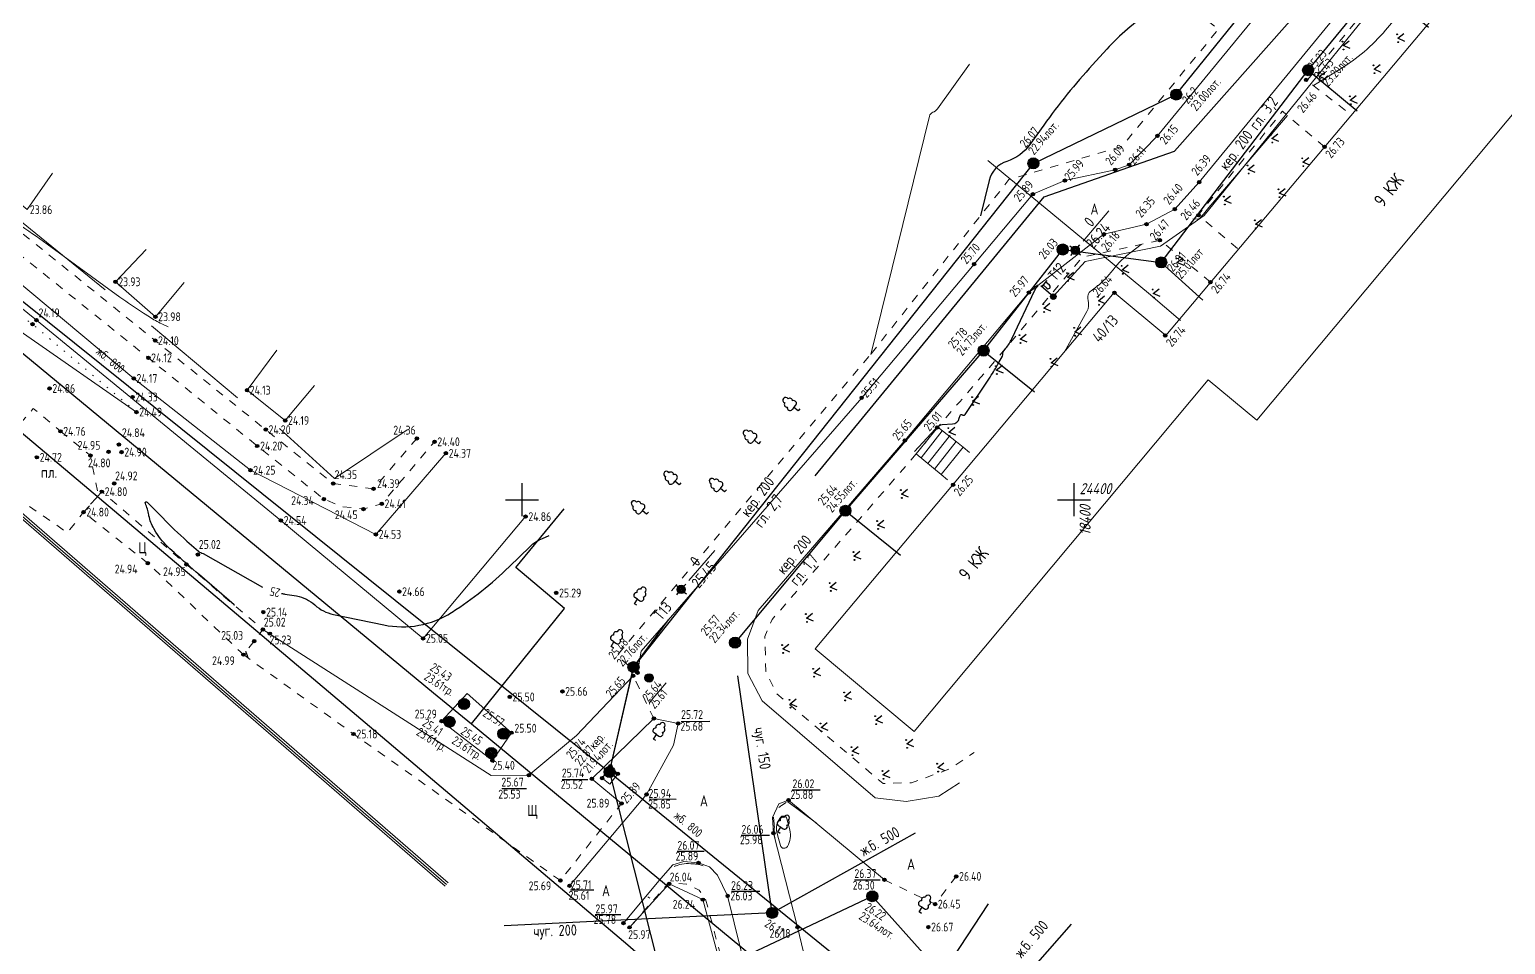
# Model space of a CAD drawing. Header units: metres. Extents: x -2 to 4153, y 0 to 2058.
# Drawn here: x 2897.4 to 3031.1, y 1366 to 1448.8 of the extents above; entities that cross this region are included whole.
import ezdxf
from ezdxf.enums import TextEntityAlignment as Align

# ---------------------------------------------------------------- set-up
doc = ezdxf.new("R2010")
doc.units = ezdxf.units.M
doc.linetypes.add('g5_01_5x1_5', pattern=[1.5, 0.75, -0.75])
doc.linetypes.add('g5_366', pattern=[0.85, 0.1, -0.75])
for name, color, linetype, transparency in [('01_Геодезические пункты', 7, 'Continuous', 0.65), ('02_Сетка', 7, 'Continuous', 0.65), ('03_Здания и строения', 7, 'Continuous', 0.65), ('05_Элементы зданий', 7, 'Continuous', 0.65), ('06_Инженерно-технические сооружения', 7, 'Continuous', 0.65), ('07_Объекты электропередачи', 7, 'Continuous', 0.65), ('10_Границы покрытий и угодий', 7, 'Continuous', 0.65), ('12_Рельеф', 7, 'Continuous', 0.65), ('13_Растительность', 7, 'Continuous', 0.65), ('14_Ограждения', 7, 'Continuous', 0.65), ('19_Горизонтали', 7, 'Continuous', 0.65), ('30_Канализация', 7, 'Continuous', 0.65), ('32_Теплосеть', 7, 'Continuous', 0.65), ('33_Газопровод', 7, 'Continuous', 0.65), ('35_Телефон', 7, 'Continuous', 0.65), ('37_Кабель низкого напряжения', 7, 'Continuous', 0.65), ('44_Крышки колодцев', 7, 'Continuous', 0.65), ('45_Номера колодцев', 7, 'Continuous', 0.65), ('61_Отметки высоты поверхности', 7, 'Continuous', 0.65)]:
    doc.layers.add(name, color=color, linetype=linetype, transparency=transparency)
doc.layers.add('Сетка', color=7, linetype='Continuous')
doc.styles.add('LIKE11', font='GOST_0.TTF')
doc.styles.add('LIKE14', font='GOST_0.TTF')
doc.styles.add('LIKE17', font='GOST_0.TTF')
doc.styles.add('LIKE32', font='GOST_0.TTF')
doc.styles.add('LIKE36', font='GOST_0.TTF')
doc.styles.add('Line_GUGK', font='GOST_0.TTF')
doc.styles.get("Standard").update_dxf_attribs({"font": '', "oblique": 15})
doc.styles.get('Standard').set_extended_font_data('GOST_type_A')
doc.linetypes.add('g5_084a', pattern='A,0.001,[18,GUGK_2005.shx,S=2.5,R=180,X=0,Y=0],0.5,[18,GUGK_2005.shx,S=6,R=180,X=0,Y=0],0.5', length=1.001)
doc.linetypes.add('g5_119_3', pattern='A,4,-1,[31,GUGK_2005.shx,S=0.1,R=0,X=0,Y=0],4,[31,GUGK_2005.shx,S=0.1,R=180,X=0,Y=0],-1', length=10)
doc.linetypes.add('g5_121_t', pattern='A,4,-0.4,["Т",Line_GUGK,S=1,R=0,X=0,Y=-0.5],-1.2,12', length=17.6)
doc.linetypes.add('g5_122_g', pattern='A,1,-1,1.5,-0.4,["Г",Line_GUGK,S=1,R=0,X=0,Y=-0.5],-1.5,1.5,-1,4,-1,4,-1,3', length=20.9)
doc.linetypes.add('g5_122_k', pattern='A,1,-1,1.5,-0.4,["К",Line_GUGK,S=1,R=0,X=0,Y=-0.5],-1.5,1.5,-1,4,-1,4,-1,3', length=20.9)
doc.linetypes.add('g5_122_kl', pattern='A,1,-1,1.5,-0.4,["Кл",Line_GUGK,S=1,R=0,X=0,Y=-0.5],-2.4,1.5,-1,4,-1,4,-1,3', length=21.8)
doc.linetypes.add('g5_122_t', pattern='A,1,-1,1.5,-0.4,["Т",Line_GUGK,S=1,R=0,X=0,Y=-0.5],-1.5,1.5,-1,4,-1,4,-1,3', length=20.9)
doc.linetypes.add('g5_133_t', pattern='A,2,[27,GUGK_2005.shx,S=0.4,R=0,X=0,Y=0],2,-1,2,[27,GUGK_2005.shx,S=0.4,R=0,X=0,Y=0],2,-1,2,[27,GUGK_2005.shx,S=0.4,R=0,X=0,Y=0],2,-0.1,["V",Line_GUGK,S=1,R=0,X=0,Y=-0.5],-1', length=15.1)
doc.linetypes.add('g5_386_4', pattern='A,0,-3.5,[23,GUGK_2005.shx,S=1,R=0,X=3,Y=0],-3.5', length=7)
doc.linetypes.add('g5_397_1', pattern='A,0,-0.625,[39,GUGK_2005.shx,S=0.5,R=0,X=0.5,Y=0],-1.25,[24,GUGK_2005.shx,S=0.5,R=0,X=0.5,Y=0],-0.625', length=2.5)
doc.linetypes.add('g5_472', pattern='A,0,-4,[25,GUGK_2005.shx,S=0.4,R=0,X=0,Y=-0.2],0', length=4)
doc.linetypes.add('g5_474_1a', pattern='A,1,-0.25,[28,GUGK_2005.shx,S=1,R=0,X=0,Y=0],-0.25,1', length=2.5)
doc.linetypes.add('g5_476_2c', pattern='A,2.75,-0.25,[32,GUGK_2005.shx,S=1,R=0,X=0,Y=0],-0.25,2.75', length=6)

# ---------------------------------------------------------------- blocks, each defined once
blk = doc.blocks.new('g5_117t')
h = blk.add_hatch(color=255)
h.paths.add_polyline_path([(-0.04, -0.04), (-0.46, -0.04, 0.367426), (-0.04, -0.46)])
h.paths.add_polyline_path([(0.04, -0.46, 0.367426), (0.46, -0.04), (0.04, -0.04)])
h.paths.add_polyline_path([(0.46, 0.04, 0.921954), (-0.46, 0.04)])
at = {"color": 0}
for points in [[(-0.5, 0), (0.5, 0)], [(0, -0.5), (0, 0)]]:
    blk.add_lwpolyline(points, dxfattribs=at)
blk.add_circle((0, 0), 0.5, dxfattribs=at)
blk = doc.blocks.new('g5_388_1')
at = {"color": 0}
blk.add_lwpolyline([(0, 0.5), (0.26, 0.5, 0.798042), (0.36, 0.97, 0.636328), (0.23, 1.41, 0.533064), (0, 1.75, 0.533064), (-0.23, 1.41, 0.636328), (-0.36, 0.97, 0.798042), (-0.26, 0.5)], format="xyb", dxfattribs=at)
for points in [[(0, 0.5), (-0.26, 0.5)], [(0.25, 0), (0, 0), (0, 0.5)]]:
    blk.add_lwpolyline(points, dxfattribs=at)
blk = doc.blocks.new('g5_117kb')
h = blk.add_hatch(color=255)
h.paths.add_polyline_path([(0.04, 0.04), (0.46, 0.04, 0.367426), (0.04, 0.46)])
h.paths.add_polyline_path([(-0.04, 0.46, 0.367426), (-0.46, 0.04), (-0.04, 0.04)])
h.paths.add_polyline_path([(-0.04, -0.04), (-0.46, -0.04, 0.367426), (-0.04, -0.46)])
h.paths.add_polyline_path([(0.04, -0.46, 0.367426), (0.46, -0.04), (0.04, -0.04)])
at = {"color": 0}
for points in [[(-0.5, 0), (0.5, 0)], [(0, 0.5), (0, -0.5)]]:
    blk.add_lwpolyline(points, dxfattribs=at)
blk.add_circle((0, 0), 0.5, dxfattribs=at)
blk = doc.blocks.new('g5_012')
at = {"color": 92}
for points in [[(0, -1.5), (0, 1.5)], [(-1.5, 0), (1.5, 0)]]:
    blk.add_lwpolyline(points, dxfattribs=at)
blk = doc.blocks.new('g5_330')
blk.add_hatch(color=0).paths.add_polyline_path([(0.15, 0, 1), (-0.15, 0, 1)])
at = {"color": 0}
blk.add_circle((0, 0), 0.15, dxfattribs=at)
blk = doc.blocks.new('g5_117kl')
h = blk.add_hatch(color=255)
h.paths.add_polyline_path([(0.42, 0.2, 0.633652), (-0.42, 0.2)])
h.paths.add_polyline_path([(-0.45, 0.12, 0.067116), (-0.46, 0, 0.067116), (-0.45, -0.12), (0.45, -0.12, 0.067116), (0.46, 0, 0.067116), (0.45, 0.12)])
h.paths.add_polyline_path([(-0.42, -0.2, 0.633652), (0.42, -0.2)])
at = {"color": 0}
for p, q in [((-0.47, 0.16), (0.47, 0.16)), ((-0.47, -0.16), (0.47, -0.16))]:
    blk.add_line(p, q, dxfattribs=at)
blk.add_circle((0, 0), 0.5, dxfattribs=at)
blk = doc.blocks.new('g5_416')
at = {"color": 0}
blk.add_lwpolyline([(0.36, 0.6), (0, 0), (-0.36, 0.6)], dxfattribs=at)
for centre in [(-0.36, 0), (0.36, 0)]:
    blk.add_circle(centre, 0.0375, dxfattribs=at)
blk = doc.blocks.new('g5_110_1c')
h = blk.add_hatch(color=255)
edge = h.paths.add_edge_path()
edge.add_arc((0, 0), 0.212, 0, 360)
edge = h.paths.add_edge_path(flags=16)
edge.add_arc((0, 0), 0.0975, 0, 360)
h = blk.add_hatch(color=0)
edge = h.paths.add_edge_path()
edge.add_arc((0, 0), 0.06, 0, 360)
at = {"color": 0}
for p, q in [((0, 0.25), (0, 1.5)), ((0, 1.38), (0.75, 1.38))]:
    blk.add_line(p, q, dxfattribs=at)
blk.add_lwpolyline([(0.2, 1.38), (0.2, 0.93, 1.040016), (0.55, 0.93), (0.55, 1.38)], format="xyb", dxfattribs=at)
for radius in [0.25, 0.06]:
    blk.add_circle((0, 0), radius, dxfattribs=at)
blk = doc.blocks.new('g5_005_1')
h = blk.add_hatch(color=255)
edge = h.paths.add_edge_path()
edge.add_arc((0, 0), 0.338, 0, 360)
edge = h.paths.add_edge_path(flags=16)
edge.add_arc((0, 0), 0.1, 0, 360)
at = {"color": 0}
for p, q in [((-0.625, 0), (-0.375, 0)), ((0, 0.625), (0, 0.375)), ((0.375, 0), (0.625, 0)), ((0, -0.375), (0, -0.625))]:
    blk.add_line(p, q, dxfattribs=at)
for radius in [0.375, 0.0625]:
    blk.add_circle((0, 0), radius, dxfattribs=at)
blk = doc.blocks.new('g5_128b')
h = blk.add_hatch(color=255)
h.paths.add_polyline_path([(-0.16, 0.3, 0.273653), (-0.34, 0, 0.273653), (-0.16, -0.3)])
h.paths.add_polyline_path([(0.09, 0.33, 0.131884), (-0.09, 0.33), (-0.09, -0.33, 0.131884), (0.09, -0.33)])
h.paths.add_polyline_path([(0.16, -0.3, 0.273653), (0.34, 0, 0.273653), (0.16, 0.3)])
at = {"color": 0}
for points in [[(-0.12, -0.35), (-0.12, 0.35)], [(0.12, -0.35), (0.12, 0.35)]]:
    blk.add_lwpolyline(points, dxfattribs=at)
blk.add_circle((0, 0), 0.375, dxfattribs=at)
blk = doc.blocks.new('g5_367_1')
at = {"color": 0}
for points in [[(0, 0.5), (-0.26, 0.5)], [(0, 0.5), (0.26, 0.5)], [(0, 0), (0, 0.5)], [(0.25, 0), (0, 0)]]:
    blk.add_lwpolyline(points, dxfattribs=at)
for centre, start, end in [((-0.2, 1.16), 97.9406, 227.8197), ((0, 1.5), 90, 202.242), ((0, 1.5), 337.758, 90), ((0.2, 1.16), 312.1803, 82.0594), ((-0.26, 0.75), 115.6346, 270), ((0.26, 0.75), 270, 64.3654)]:
    blk.add_arc(centre, 0.25, start, end, dxfattribs=at)

msp = doc.modelspace()

# ---------------------------------------------------------------- linework, layer by layer
at = {"layer": '01_Геодезические пункты', "color": 7, "lineweight": 20, "flags": 128}
for points in [[(2995.182, 1432.424), (2992.837, 1429.685)], [(2959.476, 1401.678), (2957.149, 1398.961)]]:
    msp.add_lwpolyline(points, dxfattribs=at)
at = {"layer": '03_Здания и строения', "color": 7, "linetype": 'Continuous', "lineweight": 20, "flags": 128}
for points in [[(3069.687, 1495.024), (3036.338, 1454.935), (3031.907, 1458.675), (3000.328, 1421.124), (2995.659, 1425.029), (2968.563, 1392.768), (2977.551, 1385.267), (3004.184, 1417.107), (3008.578, 1413.476), (3041.129, 1452.411), (3045.681, 1448.698), (3078.003, 1488), (3069.687, 1495.024)], [(2896.082, 1438.559), (2893.686, 1435.423), (2897.192, 1432.536), (2899.502, 1435.835)], [(2907.974, 1428.932), (2905.203, 1426), (2908.82, 1422.833), (2911.415, 1425.926)], [(2919.818, 1419.819), (2917.114, 1416.182), (2920.582, 1413.433), (2923.235, 1416.595)]]:
    msp.add_lwpolyline(points, dxfattribs=at)
at = {"layer": '05_Элементы зданий', "color": 7, "linetype": 'Continuous', "lineweight": 20, "flags": 128}
for points in [[(2977.74, 1410.412), (2979.986, 1408.536), (2981.259, 1410.115), (2981.987, 1411.018), (2981.373, 1411.496), (2979.673, 1412.823), (2977.74, 1410.412)], [(2978.169, 1410.054), (2980.083, 1412.502)], [(2978.797, 1409.529), (2980.728, 1411.999)], [(2979.394, 1409.03), (2981.341, 1411.521)]]:
    msp.add_lwpolyline(points, dxfattribs=at)
at = {"layer": '06_Инженерно-технические сооружения', "color": 7, "linetype": 'Continuous', "lineweight": 20, "flags": 128}
for points in [[(2939.349, 1382.643), (2934.742, 1386.21), (2937.048, 1388.723), (2941.059, 1385.164), (2939.349, 1382.643)], [(2949.274, 1381.054), (2950.035, 1382.137), (2950.702, 1381.445), (2949.984, 1380.512), (2949.274, 1381.054)], [(2949.274, 1381.054), (2950.035, 1382.137), (2950.702, 1381.445), (2949.984, 1380.512), (2949.274, 1381.054)]]:
    msp.add_lwpolyline(points, dxfattribs=at)
at = {"layer": '10_Границы покрытий и угодий', "color": 7, "linetype": 'Continuous', "lineweight": 20, "flags": 128}
for points in [[(2952.488, 1390.592), (2952.818, 1392.544), (2972.789, 1415.496), (2982.971, 1427.608), (2988.297, 1433.934), (2991.204, 1435.16), (2995.75, 1436.145), (2997.017, 1436.607), (2999.582, 1439.213), (3017.866, 1461.459), (3024.623, 1469.68), (3025.257, 1473.315), (3024.495, 1475.546), (3022.935, 1477.264), (3015.017, 1484.075), (3012.747, 1486.028), (3011.185, 1487.372), (2989.261, 1506.284), (2972.006, 1521.235)], [(3023.403, 1459.444), (3003.365, 1435.026), (3001.146, 1432.589), (2998.602, 1431.213), (2994.726, 1430.31), (2987.932, 1425.024), (2976.71, 1411.631), (2963.429, 1396.22), (2962.443, 1393.646), (2962.49, 1390.528), (2963.783, 1388.06), (2974.01, 1379.248), (2976.833, 1378.94), (2979.792, 1379.419), (2981.642, 1380.624)], [(2918.553, 1394.511), (2939.218, 1381.288), (2942.643, 1381.308), (2946.97, 1384.896), (2952.091, 1390.318)], [(2953.97, 1386.449), (2956.178, 1386), (2955.76, 1384.041), (2953.306, 1379.565), (2946.339, 1371.305)], [(2953.97, 1386.449), (2948.355, 1380.988), (2951.035, 1378.753)], [(2953.97, 1386.449), (2948.355, 1380.988), (2951.035, 1378.753)], [(2970.719, 1351.94), (2966.984, 1367.554), (2964.79, 1376.07), (2964.721, 1377.478), (2965.285, 1378.713), (2966.168, 1379.062), (2974.85, 1371.841)], [(2951.216, 1367.917), (2954.613, 1371.971), (2955.672, 1373.185), (2956.676, 1373.504), (2957.997, 1373.368), (2958.999, 1373.007), (2959.732, 1372.261), (2960.651, 1370.376), (2964.258, 1355.722)]]:
    msp.add_lwpolyline(points, dxfattribs=at)
at = {"layer": '10_Границы покрытий и угодий', "color": 7, "linetype": 'g5_01_5x1_5', "lineweight": 20, "flags": 128}
for points in [[(2861.279, 1470.334), (2858.967, 1466.768), (2858.302, 1464.167), (2858.54, 1461.593), (2859.795, 1458.656), (2861.981, 1456.376), (2872.08, 1448.123), (2883.343, 1439.061), (2893.862, 1430.618), (2908.18, 1419.111), (2918.049, 1411.127), (2924.079, 1406.326), (2925.648, 1405.651), (2927.665, 1405.411), (2929.32, 1405.902), (2934.098, 1411.51)], [(2932.503, 1411.82), (2928.577, 1407.258), (2924.93, 1407.722), (2918.811, 1412.608), (2908.804, 1420.67), (2894.52, 1432.199), (2884.456, 1440.309), (2873.037, 1449.49), (2863.083, 1457.475), (2861.02, 1459.645), (2860.019, 1462.036), (2859.886, 1464.361), (2860.611, 1466.727), (2862.478, 1469.322)], [(2996.998, 1455.068), (3005.121, 1448.886), (2996.355, 1438.255), (2986.133, 1435.253), (2973.45, 1419.229)], [(3024.862, 1450.298), (3020.939, 1453.604), (3013.116, 1444.227), (3017.135, 1441.11)], [(3014.711, 1438.228), (3010.903, 1441.439), (3003.268, 1432.033), (3006.906, 1428.945)], [(3004.398, 1425.963), (2999.823, 1429.757), (2992.778, 1428.235), (2985.076, 1419.078), (2981.676, 1415.142), (2979.673, 1412.823), (2977.74, 1410.412)], [(2973.45, 1419.229), (2950.62, 1392.124), (2952.488, 1390.592)], [(2900.218, 1412.456), (2902.933, 1410.259), (2903.654, 1406.636), (2902.314, 1405.142), (2900.847, 1403.274), (2892.866, 1408.799), (2896.641, 1413.226), (2897.755, 1414.527), (2900.218, 1412.456)], [(2981.987, 1411.018), (2983.103, 1410.08)], [(2977.74, 1410.412), (2964.681, 1395.42), (2964.023, 1393.875), (2964.109, 1390.722), (2965.115, 1388.677), (2974.73, 1380.568), (2977.312, 1380.627), (2980.751, 1381.881), (2982.968, 1383.374)], [(2979.986, 1408.536), (2981.053, 1407.639)], [(2903.654, 1406.636), (2903.973, 1406.992), (2911.631, 1400.401), (2918.553, 1394.511), (2917.766, 1393.458), (2916.793, 1392.229), (2908.124, 1400.515), (2902.314, 1405.142), (2903.654, 1406.636)], [(2916.793, 1392.229), (2926.774, 1385.043), (2945.496, 1371.775), (2951.035, 1378.753)], [(2953.97, 1386.449), (2952.091, 1390.318)], [(2953.97, 1386.449), (2952.091, 1390.318)], [(2974.85, 1371.841), (2979.441, 1369.638), (2981.357, 1372.15)], [(2962.729, 1354.858), (2958.641, 1370.113), (2958.085, 1370.908), (2956.913, 1371.454), (2955.342, 1371.592), (2951.765, 1367.533)]]:
    msp.add_lwpolyline(points, dxfattribs=at)
at = {"layer": '10_Границы покрытий и угодий', "color": 7, "linetype": 'g5_366', "lineweight": 20, "flags": 128}
msp.add_lwpolyline([(2907.099, 1414.2), (2897.687, 1422.157), (2887.255, 1429.93), (2873.627, 1439.574), (2868.477, 1443.963)], dxfattribs=at)
at = {"layer": '12_Рельеф', "color": 7, "linetype": 'g5_084a', "lineweight": 20, "flags": 128}
msp.add_lwpolyline([(2907.099, 1414.2), (2896.859, 1421.311), (2886.135, 1429.64), (2872.8, 1438.086), (2867.077, 1442.428)], dxfattribs=at)
at = {"layer": '13_Растительность', "color": 92, "linetype": 'g5_397_1', "lineweight": 20, "flags": 128}
for points in [[(2904.269, 1425.286), (2862.171, 1459.476), (2860.845, 1465.459), (2863.234, 1468.87)], [(2916.258, 1415.483), (2908.477, 1422.012)], [(2931.609, 1412.578), (2925.048, 1408.181), (2920.054, 1412.72)]]:
    msp.add_lwpolyline(points, dxfattribs=at)
at = {"layer": '13_Растительность', "color": 92, "linetype": 'g5_386_4', "lineweight": 20, "flags": 128}
msp.add_lwpolyline([(2935.134, 1410.465), (2928.794, 1403.126), (2917.424, 1408.934), (2906.856, 1417.247), (2892.793, 1428.988), (2882.041, 1437.709), (2871.423, 1446.542), (2852.892, 1459.915)], dxfattribs=at)
at = {"layer": '14_Ограждения', "color": 7, "linetype": 'g5_474_1a', "lineweight": 20, "flags": 128}
msp.add_lwpolyline([(2856.498, 1469.852), (2849.887, 1462.233), (2857.687, 1455.656), (2868.671, 1446.707), (2887.938, 1430.69), (2898.045, 1422.53), (2920.188, 1404.382), (2933.069, 1393.707), (2942.35, 1404.731)], dxfattribs=at)
at = {"layer": '14_Ограждения', "color": 7, "linetype": 'Continuous', "lineweight": 20, "flags": 128}
for points in [[(2853.306, 1441.331), (2865.779, 1431.367), (2935.065, 1371.261)], [(2853.556, 1441.643), (2866.035, 1431.675), (2935.327, 1371.563)]]:
    msp.add_lwpolyline(points, dxfattribs=at)
at = {"layer": '14_Ограждения', "color": 7, "linetype": 'g5_472', "lineweight": 20, "flags": 128}
msp.add_lwpolyline([(2853.431, 1441.487), (2865.907, 1431.521), (2935.196, 1371.412)], dxfattribs=at)
at = {"layer": '14_Ограждения', "color": 7, "linetype": 'g5_476_2c', "lineweight": 20, "flags": 128}
msp.add_lwpolyline([(2951.765, 1367.533), (2955.348, 1371.463), (2958.395, 1370.04), (2962.588, 1354.544)], dxfattribs=at)
at = {"layer": '19_Горизонтали', "color": 32, "linetype": 'Continuous', "lineweight": 20, "flags": 128}
for points, elevation in [([(3013.701, 1443.773), (3016.076, 1445.224, 0.0797786), (3020.247, 1448.793), (3021.474, 1450.239, 0.1799005), (3022.04, 1451.798), (3022.04, 1451.798, -0.2429825), (3022.75, 1453.201), (3023.533, 1453.766, 0.0602037), (3024.736, 1454.878), (3024.736, 1454.878, 0.0000011), (3025.806, 1456.135), (3026.601, 1457.071, 0.2642007), (3026.79, 1458.06), (3026.79, 1458.06, -0.2688347), (3026.986, 1459.043), (3032.091, 1464.84, -0.5652912), (3034.466, 1464.407), (3034.702, 1463.783, 0.3544602), (3036.947, 1462.474), (3036.947, 1462.474, 0.1114319), (3039.984, 1463.67), (3048.319, 1469.338)], 26.5), ([(2909.974, 1421.908), (2909.395, 1422.187, -0.0303404), (2908.277, 1422.814), (2907.733, 1423.164, -0.0140091), (2905.604, 1424.619), (2899.021, 1429.393, 0.0048431), (2896.323, 1431.31), (2895.267, 1432.045, -0.0147324), (2894.677, 1432.482), (2894.677, 1432.482, -0.0042758), (2894.103, 1432.942), (2886.94, 1438.784, -0.0078747), (2885.489, 1440.005), (2885.06, 1440.379, 0.0465874), (2884.448, 1440.818), (2884.448, 1440.818, -0.0271401), (2883.817, 1441.234), (2877.244, 1446.107)], 24), ([(2982.57, 1445.721), (2979.667, 1441.66, -0.1613674), (2979.249, 1441.356), (2979.249, 1441.356, 0.2604112), (2978.925, 1441.009), (2973.608, 1419.429)], 25.5), ([(3002.785, 1431.714), (3003.218, 1431.672, 0.245773), (3003.414, 1431.752), (3003.414, 1431.752, -0.0018818), (3003.569, 1431.933), (3003.741, 1432.133, 0.0011811), (3004.239, 1432.716), (3011.35, 1441.062)], 26.5), ([(2991.152, 1419.663), (2993.187, 1423.304, 0.204931), (2993.295, 1424.326), (2993.295, 1424.326, -0.3178065), (2993.578, 1425.193), (2993.934, 1425.457, 0.066158), (2995.358, 1426.841), (2995.558, 1427.094, -0.0642754), (2997.19, 1428.693), (2998.11, 1429.387)], 26.5), ([(2965.938, 1378.848), (2965.522, 1378.573, 0.0323983), (2965.372, 1378.458), (2965.3, 1378.396)], 26), ([(2964.979, 1375.335), (2964.89, 1375.803, -0.0724142), (2964.867, 1376.342), (2964.867, 1376.342, 0.0489717), (2964.869, 1376.884), (2964.811, 1377.501)], 26), ([(2958.42, 1373.118), (2958.158, 1373.194, 0.0536111), (2957.742, 1373.268), (2957.742, 1373.268, 0.004771), (2957.318, 1373.293), (2957.098, 1373.304, 0.0835653), (2956.312, 1373.211), (2955.993, 1373.118, 0.0144701), (2955.862, 1373.075), (2955.796, 1373.052), (2955.796, 1373.052)], 26)]:
    msp.add_lwpolyline(points, format="xyb", dxfattribs=dict(at, elevation=elevation))
at = {"layer": '19_Горизонтали', "color": 32, "linetype": 'Continuous', "lineweight": 30, "flags": 128}
for points, elevation in [([(3001.128, 1451.925), (2998.947, 1450.465, 0.0604503), (2994.998, 1447.068), (2993.699, 1445.645, 0.0297681), (2989.28, 1440.183), (2988.02, 1438.42, -0.1613573), (2985.946, 1436.908), (2985.946, 1436.908, 0.2604004), (2984.335, 1435.182), (2983.548, 1431.987)], 26), ([(2977.568, 1410.615), (2979.458, 1412.647, -0.0170912), (2979.732, 1412.922), (2979.732, 1412.922, -0.1742522), (2980.067, 1413.067), (2981.02, 1413.127, 0.3255875), (2981.632, 1413.635), (2981.701, 1413.904, -0.586578), (2981.903, 1413.958), (2981.903, 1413.958, 0.478669), (2982.172, 1413.983), (2984.415, 1417.37, 0.0188406), (2985.222, 1418.695), (2985.547, 1419.277, 0.2049286), (2985.568, 1419.478), (2985.568, 1419.478, -0.2480199), (2985.605, 1419.67), (2985.852, 1419.98, 0.0576412), (2986.385, 1420.833), (2988.476, 1425.239, -0.0854262), (2988.742, 1425.616), (2988.742, 1425.616, 0.8988478), (2988.71, 1425.655), (2988.412, 1425.462)], 26), ([(2915.98, 1396.7, 0.0373163), (2915.947, 1396.734), (2912.808, 1399.454, -0.0035241), (2910.517, 1401.468), (2910.122, 1401.821, -0.0756707), (2908.867, 1403.335), (2908.68, 1403.647, -0.0878631), (2908.237, 1404.808), (2908.22, 1404.893, 0.0519099), (2907.907, 1405.929), (2907.907, 1405.929, -0.8274605), (2908.077, 1406.042), (2909.478, 1404.609, 0.0183883), (2911.676, 1402.519), (2912.726, 1401.592, 0.0948244), (2912.923, 1401.475), (2912.923, 1401.475, -0.0428556), (2913.134, 1401.378), (2918.506, 1398.328)], 25), ([(2920.239, 1397.771, 0.0056292), (2920.55, 1397.716), (2921.594, 1397.543, -0.1450006), (2923.269, 1396.728), (2923.269, 1396.728, 0.1346104), (2924.937, 1395.875), (2929.496, 1394.925, 0.1959981), (2935.642, 1396.054), (2935.685, 1396.082, 0.0510412), (2940.863, 1400.191), (2942.76, 1402.04, -0.0979291), (2943.868, 1402.762), (2944.493, 1403.013)], 25), ([(2917.222, 1391.92), (2917.119, 1392.215, 0.0082455), (2917.012, 1392.505, 0.0082455)], 25)]:
    msp.add_lwpolyline(points, format="xyb", dxfattribs=dict(at, elevation=elevation))
at = {"layer": '19_Горизонтали', "color": 32, "linetype": 'Continuous', "lineweight": 20, "elevation": 26, "flags": 128}
for points in [[(2966.106, 1378.908), (2968.689, 1376.965)], [(2953.587, 1370.176), (2953.408, 1370.294)]]:
    msp.add_lwpolyline(points, dxfattribs=at)
msp.add_lwpolyline([(2965.225, 1377.143, 0.1665879), (2965.066, 1376.483), (2965.066, 1376.483, 0.0468345), (2965.197, 1375.782), (2965.44, 1374.937, 0.6639754), (2966.066, 1374.862), (2966.066, 1374.862, 0.1934772), (2966.27, 1376.356), (2966.014, 1377.373, 0.6575595), (2965.432, 1377.467)], format="xyb", close=True, dxfattribs=at)
at = {"layer": '30_Канализация', "color": 32, "linetype": 'g5_122_kl', "lineweight": 30, "flags": 128}
for points in [[(2573.205, 1770.447), (2565.789, 1625.953), (2660.178, 1571.132), (2816.617, 1488.592), (2949.954, 1381.6), (3024.481, 1321.008), (3045.266, 1304.235), (3096.516, 1320.248), (3183.384, 1424.575), (3235.906, 1417.46), (3257.899, 1413.341), (3277.77, 1408.372)], [(2952.099, 1391.028), (2988.346, 1436.727), (3001.279, 1442.956), (3023.626, 1470.585), (3032.856, 1462.71), (3060.167, 1494.833), (3077.7, 1509.732)], [(2949.954, 1381.6), (2952.122, 1391.103), (2955.291, 1395.382)], [(2949.954, 1381.6), (2952.108, 1391.014)], [(2949.954, 1381.6), (2955.891, 1358.042)]]:
    msp.add_lwpolyline(points, dxfattribs=at)
at = {"layer": '30_Канализация', "color": 32, "linetype": 'g5_122_k', "lineweight": 30, "flags": 128}
for points in [[(3013.226, 1445.168), (3019.575, 1452.903), (3024.137, 1449.073)], [(2999.919, 1427.753), (3013.226, 1445.168), (3017.66, 1441.495)], [(2983.827, 1419.757), (2991, 1428.923), (2999.919, 1427.753), (3003.693, 1424.343)], [(2971.322, 1405.262), (2983.827, 1419.757), (2988.43, 1416.026)], [(2961.321, 1393.308), (2971.322, 1405.262), (2976.316, 1401.244)], [(2964.682, 1368.841), (2961.569, 1390.305)], [(2964.682, 1368.841), (2977.662, 1376.105)], [(2953.994, 1361.029), (2973.752, 1370.349), (2983.987, 1358.917), (2991.793, 1367.819)], [(2964.682, 1368.841), (2940.415, 1367.658)]]:
    msp.add_lwpolyline(points, dxfattribs=at)
at = {"layer": '32_Теплосеть', "color": 5, "linetype": 'g5_121_t', "lineweight": 30, "flags": 128}
for points in [[(2867.364, 1443.913), (2895.337, 1420.729), (2934.021, 1388.772), (2937.446, 1385.951), (2966.84, 1361.665), (2979.859, 1351.099), (3000.431, 1334.251), (3012.956, 1324.178), (3022.936, 1315.939), (3041.34, 1303.305), (3059.732, 1324.383)], [(2937.446, 1385.951), (2945.885, 1396.418), (2941.459, 1400.118), (2945.835, 1405.444)]]:
    msp.add_lwpolyline(points, dxfattribs=at)
at = {"layer": '32_Теплосеть', "color": 5, "linetype": 'g5_122_t', "lineweight": 30, "flags": 128}
msp.add_lwpolyline([(2865.598, 1428.51), (2870.596, 1434.306), (2902.794, 1407.222), (2925.863, 1387.741), (2951.605, 1365.941), (2959.817, 1358.75), (2961.31, 1351.286)], dxfattribs=at)
at = {"layer": '33_Газопровод', "color": 132, "linetype": 'g5_122_g', "lineweight": 30, "flags": 128}
for points in [[(2968.585, 1408.413), (2989.331, 1433.707), (3001.128, 1437.83), (3032.913, 1473.701), (3063.917, 1511.246)], [(2975.383, 1346.252), (2973.457, 1353.203), (2974.082, 1354.103), (2984.27, 1369.655)]]:
    msp.add_lwpolyline(points, dxfattribs=at)
at = {"layer": '35_Телефон', "color": 6, "linetype": 'g5_133_t', "lineweight": 20, "flags": 128}
msp.add_lwpolyline([(2984.202, 1436.993), (2998.776, 1424.957), (3001.659, 1422.495)], dxfattribs=at)
at = {"layer": '37_Кабель низкого напряжения', "color": 1, "linetype": 'g5_119_3', "lineweight": 20, "flags": 128}
msp.add_lwpolyline([(2990.149, 1424.66), (2993.028, 1427.823), (2999.844, 1429.216), (3003.797, 1432.014), (3019.576, 1451.453), (3041.583, 1477.38)], dxfattribs=at)
at = {"layer": '61_Отметки высоты поверхности', "color": 7, "linetype": 'Continuous', "lineweight": 5, "flags": 128}
msp.add_lwpolyline([(2953.529, 1387.873), (2955.083, 1389.672)], dxfattribs=at)
at = {"layer": '61_Отметки высоты поверхности', "flags": 128}
for points in [[(2956.445, 1386.19), (2959.042, 1386.21)], [(2940.199, 1380.119), (2942.44, 1380.104)], [(2945.647, 1380.925), (2947.994, 1380.933)], [(2966.507, 1379.995), (2969.027, 1379.987)], [(2953.531, 1379.159), (2955.999, 1379.153)], [(2961.874, 1375.869), (2964.429, 1375.869)], [(2956.079, 1374.432), (2958.525, 1374.432)], [(2972.126, 1371.834), (2974.471, 1371.823)], [(2946.421, 1370.918), (2948.542, 1370.925)], [(2961.006, 1370.81), (2963.566, 1370.81)], [(2948.651, 1368.689), (2950.965, 1368.699)]]:
    msp.add_lwpolyline(points, dxfattribs=at)

# ---------------------------------------------------------------- block references
at = {"layer": '01_Геодезические пункты', "color": 7, "linetype": 'Continuous', "lineweight": 20, "rotation": 49.42757553168038}
for p in [(2992.129, 1428.859, 26.24), (2956.441, 1398.134, 25.448)]:
    msp.add_blockref('g5_005_1', p, dxfattribs=at)
at = {"layer": '02_Сетка', "color": 92, "linetype": 'Continuous', "lineweight": 15, "ltscale": 0.5}
for p in [(2942.029, 1406.265), (2992.029, 1406.265)]:
    msp.add_blockref('g5_012', p, dxfattribs=at)
at = {"layer": '06_Инженерно-технические сооружения', "color": 7, "linetype": 'Continuous', "lineweight": 20, "rotation": 49.42757553168038}
msp.add_blockref('g5_128b', (2953.533, 1390.128, 25.298), dxfattribs=at)
at = {"layer": '07_Объекты электропередачи', "color": 7, "linetype": 'Continuous', "lineweight": 20, "rotation": 49.42757553168038}
msp.add_blockref('g5_110_1c', (2990.149, 1424.66, 26.335), dxfattribs=at)
at = {"layer": '13_Растительность', "color": 92, "linetype": 'Continuous', "lineweight": 20, "ltscale": 0.5, "rotation": 277.5631784342272}
for p in [(3016.389, 1447.397), (3021.345, 1448.055), (3019.196, 1445.248), (3014.24, 1444.59), (3017.047, 1442.44), (3009.941, 1438.975), (3012.749, 1436.826), (3007.792, 1436.168), (3010.599, 1434.019), (3005.643, 1433.36), (3008.45, 1431.211), (3001.345, 1427.746), (2991.432, 1426.43), (2996.388, 1427.088), (2999.195, 1424.939), (2989.282, 1423.622), (2994.239, 1424.28), (2987.133, 1420.815), (2992.09, 1421.473), (2984.984, 1418.008), (2989.94, 1418.666), (2982.835, 1415.2), (2980.686, 1412.393), (2976.387, 1406.779), (2974.238, 1403.971), (2972.089, 1401.164), (2969.94, 1398.357), (2967.79, 1395.549), (2965.641, 1392.742), (2968.448, 1390.593), (2966.299, 1387.786), (2971.256, 1388.444), (2974.063, 1386.294), (2969.107, 1385.636), (2971.914, 1383.487), (2976.87, 1384.145), (2979.678, 1381.996), (2974.721, 1381.338)]:
    msp.add_blockref('g5_416', p, dxfattribs=at)
at = {"layer": '13_Растительность', "color": 92, "linetype": 'Continuous', "lineweight": 20}
for name, p, rotation in [('g5_367_1', (2967.037, 1414.303), 49.46868666766576), ('g5_367_1', (2963.45, 1411.337), 49.46868666766576), ('g5_367_1', (2956.249, 1407.615), 49.46868666766576), ('g5_367_1', (2960.375, 1406.968), 49.46868666766576), ('g5_367_1', (2953.309, 1404.945), 49.46868666766576), ('g5_388_1', (2952.201, 1396.836, 25.5), 327.2608096277772), ('g5_388_1', (2950.085, 1392.972, 25.94), 327.2608096277772), ('g5_388_1', (2953.933, 1384.577, 25.835), 327.2608096277772), ('g5_388_1', (2965.194, 1376.178, 25.944), 327.2608096277772), ('g5_388_1', (2977.986, 1368.931, 26.474), 327.2608096277772)]:
    msp.add_blockref(name, p, dxfattribs=dict(at, rotation=rotation))
at = {"layer": '44_Крышки колодцев', "color": 7, "linetype": 'Continuous', "lineweight": 20}
for name, p, rotation in [('g5_117kb', (3013.226, 1445.168, 26.433), 49.42757553168038), ('g5_117kl', (3001.279, 1442.956, 26.205), 49.42757553168038), ('g5_117kl', (2988.346, 1436.727, 26.072), 49.42757553168038), ('g5_117kb', (2991, 1428.923, 26.028), 49.42757553168038), ('g5_117kb', (2999.919, 1427.753, 26.811), 49.42757553168038), ('g5_117kb', (2983.827, 1419.757, 25.778), 49.42757553168038), ('g5_117kb', (2971.322, 1405.262, 25.644), 49.42757553168038), ('g5_117kb', (2961.321, 1393.308, 25.572), 49.42757553168038), ('g5_117kl', (2952.122, 1391.103), 326.3099380122847), ('g5_117t', (2936.776, 1387.762, 25.429), 327.2608096277772), ('g5_117t', (2935.456, 1386.144, 25.41), 327.2608096277772), ('g5_117t', (2940.329, 1385.061, 25.569), 327.2608096277772), ('g5_117t', (2939.239, 1383.317, 25.447), 327.2608096277772), ('g5_117kl', (2949.954, 1381.6, 25.737), 326.3099380122847), ('g5_117kb', (2973.752, 1370.349, 26.22), 327.2608096277772), ('g5_117kb', (2964.682, 1368.841, 26.106), 327.2608096277772)]:
    msp.add_blockref(name, p, dxfattribs=dict(at, rotation=rotation))
at = {"layer": '61_Отметки высоты поверхности', "color": 7, "linetype": 'Continuous', "lineweight": 20}
for p, rotation in [((3013.224, 1445.168, 25.233), 49.42757553168038), ((3013.048, 1444.288), 320.1837874390728), ((2999.582, 1439.213, 26.151), 49.42757553168038), ((3014.714, 1438.22), 320.1837874390728), ((2995.75, 1436.145, 26.092), 49.42757553168038), ((2997.017, 1436.607, 26.11), 49.42757553168038), ((2991.204, 1435.16, 25.993), 49.42757553168038), ((3003.365, 1435.026, 26.391), 49.42757553168038), ((2988.297, 1433.934, 25.889), 49.42757553168038), ((3001.146, 1432.589, 26.402), 49.42757553168038), ((3003.31, 1432.028), 320.1837874390728), ((2994.726, 1430.31, 26.185), 49.42757553168038), ((2998.602, 1431.213, 26.352), 49.42757553168038), ((2999.803, 1429.762), 320.1837874390728), ((2982.971, 1427.608, 25.702), 49.42757553168038), ((2987.932, 1425.024, 25.969), 49.42757553168038), ((2995.683, 1425.007), 320.1837874390728), ((3004.376, 1425.959), 320.1837874390728), ((3000.281, 1421.132), 320.1837874390728), ((2972.789, 1415.496, 25.511), 49.42757553168038), ((2976.71, 1411.631, 25.651), 49.42757553168038), ((2979.638, 1412.804), 320.1837874390728), ((2981.065, 1407.615), 320.1837874390728), ((2945.13, 1397.815, 25.294), 49.46868666766576), ((2952.091, 1390.318, 25.649), 49.46868666766576), ((2953.97, 1386.449, 25.614), 49.46868666766576), ((2948.355, 1380.988, 25.515), 49.46868666766576), ((2949.274, 1381.054, 25.763), 49.46868666766576), ((2950.702, 1381.445, 25.756), 49.46868666766576), ((2951.035, 1378.753, 25.892), 49.46868666766576)]:
    msp.add_blockref('g5_330', p, dxfattribs=dict(at, rotation=rotation))
for p in [(2905.203, 1426, 23.931), (2898.045, 1422.53, 24.188), (2908.82, 1422.833, 23.979), (2897.687, 1422.157, 24.28), (2908.804, 1420.67, 24.103), (2908.18, 1419.111, 24.124), (2906.856, 1417.247, 24.167), (2899.234, 1416.342, 24.855), (2917.114, 1416.182, 24.13), (2906.757, 1415.565, 24.33), (2907.099, 1414.2, 24.494), (2920.582, 1413.433, 24.187), (2900.218, 1412.456, 24.757), (2918.811, 1412.608, 24.201), (2932.503, 1411.82, 24.362), (2904.578, 1410.601, 24.952), (2905.509, 1411.256, 24.845), (2905.748, 1410.575, 24.903), (2918.049, 1411.127, 24.2), (2934.098, 1411.51, 24.402), (2935.134, 1410.465, 24.369), (2898.088, 1410.102, 24.724), (2902.933, 1410.259, 24.803), (2917.424, 1408.934, 24.25), (2905.09, 1407.744, 24.917), (2924.93, 1407.722, 24.35), (2903.973, 1406.992, 24.802), (2924.079, 1406.326, 24.343), (2928.577, 1407.258, 24.386), (2902.314, 1405.142, 24.795), (2927.665, 1405.411, 24.45), (2929.32, 1405.902, 24.411), (2920.188, 1404.382, 24.544), (2942.35, 1404.731, 24.861), (2928.794, 1403.126, 24.532), (2912.672, 1401.287, 25.023), (2908.124, 1400.515, 24.944), (2911.631, 1400.401, 24.953), (2930.912, 1397.936, 24.665), (2945.13, 1397.815, 25.294), (2918.593, 1396.08, 25.143), (2918.553, 1394.511, 25.023), (2917.766, 1393.458, 25.027), (2919.176, 1394.131, 25.23), (2933.069, 1393.707, 25.048), (2916.793, 1392.229, 24.992), (2952.091, 1390.318, 25.649), (2952.488, 1390.592, 25.464), (2945.681, 1388.906, 25.656), (2940.911, 1388.398, 25.505), (2934.742, 1386.21, 25.288), (2953.97, 1386.449, 25.614), (2926.774, 1385.043, 25.178), (2941.059, 1385.164, 25.5), (2956.178, 1386, 25.678), (2939.349, 1382.643, 25.398), (2942.643, 1381.308, 25.531), (2948.355, 1380.988, 25.515), (2950.035, 1382.137, 25.747), (2953.306, 1379.565, 25.852), (2951.035, 1378.753, 25.892), (2966.168, 1379.062, 25.876), (2964.79, 1376.07, 25.983), (2957.997, 1373.368, 25.89), (2945.496, 1371.775, 25.693), (2974.85, 1371.841, 26.303), (2981.357, 1372.15, 26.401), (2946.339, 1371.305, 25.612), (2955.348, 1371.463, 26.037), (2960.651, 1370.376, 26.033), (2958.395, 1370.04, 26.235), (2979.441, 1369.638, 26.45), (2951.216, 1367.917, 25.784), (2951.765, 1367.533, 25.973), (2966.984, 1367.554, 26.18), (2978.828, 1367.558, 26.67)]:
    msp.add_blockref('g5_330', p, dxfattribs=at)

# ---------------------------------------------------------------- texts
at = {"color": 7, "linetype": 'Continuous', "lineweight": 15, "ltscale": 0.5, "style": 'LIKE11'}
for s, rotation, p in [('26.43', 49.42758, (3014.289, 1444.258)), ('23.20лот.', 49.42758, (3015.049, 1443.607)), ('23.00лот.', 49.42758, (3003.102, 1441.395)), ('26.2', 49.42758, (3002.342, 1442.045)), ('26.07', 49.42758, (2987.638, 1438.082)), ('22.94лот.', 49.42758, (2988.398, 1437.431)), ('26.03', 49.42758, (2989.342, 1427.984)), ('26.81', 49.42758, (3000.982, 1426.842)), ('25.01лот', 49.42758, (3001.742, 1426.192)), ('25.78', 49.42758, (2981.133, 1419.882)), ('24.73лот.', 49.42758, (2981.893, 1419.232)), ('24.55лот.', 49.42758, (2970.105, 1405.032)), ('25.64', 49.42758, (2969.345, 1405.682)), ('25.57', 49.42758, (2958.725, 1393.866)), ('22.34лот.', 49.42758, (2959.484, 1393.215)), ('25.48', 49.42758, (2950.376, 1391.736)), ('22.76лот.', 49.42758, (2951.136, 1391.086)), ('25.74', 49.46869, (2946.547, 1382.721)), ('22.87кер.', 49.46869, (2947.307, 1382.071)), ('21.94лот.', 49.46869, (2948.068, 1381.422))]:
    msp.add_text(s, height=0.8, rotation=rotation, dxfattribs=at).set_placement(p)
at = {"layer": '01_Геодезические пункты', "color": 7, "linetype": 'Continuous', "lineweight": 20, "ltscale": 0.5, "style": 'LIKE36'}
for s, p in [('0', (2993.606, 1430.891)), ('26.24', (2993.758, 1428.916)), ('T12', (2990.321, 1425.978)), ('0', (2957.908, 1400.156)), ('25.45', (2958.051, 1398.17)), ('T13', (2954.632, 1395.254))]:
    msp.add_text(s, height=1, rotation=49.42758, dxfattribs=at).set_placement(p)
at = {"layer": '03_Здания и строения', "color": 7, "linetype": 'Continuous', "lineweight": 15}
for s, height, rotation, style, p in [('9 КЖ', 1.2, 51.66825, 'LIKE14', (3020.023, 1432.673)), ('40/13', 1, 49.1051, 'LIKE36', (2994.339, 1420.413)), ('9 КЖ', 1.2, 51.66825, 'LIKE14', (2982.406, 1398.859))]:
    msp.add_text(s, height=height, rotation=rotation, dxfattribs=dict(at, style=style)).set_placement(p)
at = {"layer": '10_Границы покрытий и угодий', "color": 7, "linetype": 'Continuous', "lineweight": 15, "style": 'LIKE11'}
for s, p in [('А', (2993.514, 1432.089)), ('пл.', (2898.449, 1408.24)), ('Ц', (2907.267, 1401.421)), ('Щ', (2942.488, 1377.624)), ('А', (2958.137, 1378.489)), ('А', (2976.903, 1372.753)), ('А', (2949.267, 1370.351))]:
    msp.add_text(s, height=1, dxfattribs=at).set_placement(p)
at = {"layer": '19_Горизонтали', "color": 32, "linetype": 'Continuous', "lineweight": 15, "style": 'LIKE36'}
msp.add_text('25', height=0.8, rotation=165.37947, dxfattribs=at).set_placement((2920.179, 1398.168))
at = {"layer": '30_Канализация', "color": 12, "linetype": 'Continuous', "lineweight": 15, "style": 'LIKE32'}
for s, rotation, p in [('кер. 200 гл. 3,2', 53.27952, (3005.879, 1435.996)), ('кер. 200', 50.86391, (2965.771, 1399.41)), ('гл. 1,7', 50.86391, (2966.933, 1398.388)), ('чуг. 150', 278.80985, (2963.003, 1385.564)), ('ж.б. 500', 29.5949, (2972.978, 1373.933)), ('чуг. 200', 1.76783, (2943.065, 1366.681)), ('ж.б. 500', 49.7583, (2987.277, 1364.671))]:
    msp.add_text(s, height=1, rotation=rotation, dxfattribs=at).set_placement(p)
at = {"layer": '30_Канализация', "color": 42, "linetype": 'Continuous', "lineweight": 20, "style": 'LIKE11'}
for p in [(2903.375, 1419.556, 12.164), (2955.713, 1377.505, 12.164)]:
    msp.add_text('жб. 800', height=0.8, rotation=319.94898, dxfattribs=at).set_placement(p)
at = {"layer": '30_Канализация', "color": 42, "linetype": 'Continuous', "lineweight": 15, "style": 'LIKE32'}
for s, p in [('кер. 200', (2962.537, 1404.614)), ('гл. 2,7', (2963.741, 1403.642))]:
    msp.add_text(s, height=1, rotation=53.30846, dxfattribs=at).set_placement(p)
at = {"layer": '45_Номера колодцев', "color": 7, "linetype": 'Continuous', "lineweight": 15, "ltscale": 0.5, "style": 'LIKE17'}
for s, p in [('23.61тр.', (2933.076, 1390.03)), ('25.43', (2933.616, 1390.871)), ('25.41', (2932.915, 1385.848)), ('25.57', (2938.39, 1386.726)), ('23.61тр.', (2932.375, 1385.007)), ('25.45', (2936.395, 1385.091)), ('23.61тр.', (2935.583, 1384.245)), ('26.22', (2972.995, 1369.172)), ('26.11', (2963.925, 1367.663)), ('23.64лот.', (2972.454, 1368.331))]:
    msp.add_text(s, height=0.8, rotation=327.26081, dxfattribs=at).set_placement(p)
at = {"layer": '61_Отметки высоты поверхности', "color": 7, "linetype": 'Continuous', "lineweight": 15, "ltscale": 0.5, "style": 'LIKE17'}
for s, rotation, p in [('25.23', 49.42758, (3013.69, 1445.098)), ('26.46', 49.42758, (3012.763, 1441.233, 4.265)), ('26.15', 49.42758, (3000.305, 1438.367)), ('26.73', 49.42758, (3015.312, 1437.125, 4.265)), ('26.09', 49.42758, (2995.38, 1436.484)), ('26.11', 49.42758, (2997.484, 1436.537)), ('26.39', 49.42758, (3003.187, 1435.547)), ('25.99', 49.42758, (2991.671, 1435.09)), ('25.89', 49.42758, (2987.082, 1433.182)), ('26.40', 49.42758, (3000.641, 1432.925)), ('26.35', 49.42758, (2998.121, 1431.741)), ('26.46', 49.42758, (3002.193, 1431.506, 4.265)), ('26.18', 49.42758, (2995.005, 1428.716)), ('26.47', 49.42758, (2999.416, 1429.669)), ('25.70', 49.42758, (2982.289, 1427.538)), ('25.97', 49.42758, (2986.695, 1424.561)), ('26.64', 49.42758, (2994.227, 1424.627)), ('26.74', 49.42758, (3004.974, 1424.864, 4.265)), ('26.74', 49.42758, (3000.879, 1420.037, 4.265)), ('25.51', 49.42758, (2973.256, 1415.426)), ('25.65', 49.42758, (2976.095, 1411.56)), ('25.01', 49.42758, (2978.927, 1412.395, 4.265)), ('26.25', 49.42758, (2981.663, 1406.521, 4.265)), ('25.65', 49.46869, (2950.136, 1388.268)), ('25.64', 49.46869, (2953.449, 1387.916)), ('25.61', 49.46869, (2954.034, 1387.257)), ('25.89', 49.46869, (2951.502, 1378.683))]:
    msp.add_text(s, height=0.8, rotation=rotation, dxfattribs=at).set_placement(p)
for s, p in [('23.86', (2897.442, 1432.136)), ('23.93', (2905.453, 1425.6)), ('24.19', (2898.233, 1422.788)), ('23.98', (2909.07, 1422.433)), ('24.10', (2909.054, 1420.27)), ('24.12', (2908.43, 1418.711)), ('24.17', (2907.106, 1416.847)), ('24.86', (2899.484, 1415.942)), ('24.33', (2907.007, 1415.165)), ('24.13', (2917.364, 1415.782)), ('24.49', (2907.349, 1413.8)), ('24.19', (2920.832, 1413.033)), ('24.76', (2900.468, 1412.056)), ('24.84', (2905.783, 1411.934)), ('24.20', (2919.061, 1412.208)), ('24.36', (2930.361, 1412.165)), ('24.40', (2934.348, 1411.11)), ('24.72', (2898.338, 1409.702)), ('24.95', (2901.778, 1410.787)), ('24.90', (2905.998, 1410.175)), ('24.20', (2918.299, 1410.727)), ('24.37', (2935.384, 1410.065)), ('24.80', (2902.704, 1409.197)), ('24.25', (2917.674, 1408.534)), ('24.92', (2905.17, 1408.02)), ('24.35', (2925.044, 1408.135)), ('24.39', (2928.893, 1407.32)), ('24.80', (2904.223, 1406.592)), ('24.34', (2921.115, 1405.78)), ('24.80', (2902.564, 1404.742)), ('24.45', (2925.066, 1404.501)), ('24.41', (2929.57, 1405.502)), ('24.86', (2942.6, 1404.331)), ('24.54', (2920.438, 1403.982)), ('25.02', (2912.751, 1401.813)), ('24.53', (2929.044, 1402.726)), ('24.94', (2905.13, 1399.586)), ('24.95', (2909.506, 1399.341)), ('24.66', (2931.162, 1397.536)), ('25.29', (2945.38, 1397.415)), ('25.14', (2918.843, 1395.68)), ('25.03', (2914.77, 1393.574)), ('25.02', (2918.637, 1394.773)), ('25.23', (2919.14, 1393.163)), ('25.05', (2933.319, 1393.307)), ('24.99', (2913.947, 1391.285)), ('25.66', (2945.931, 1388.506)), ('25.50', (2941.161, 1387.998)), ('25.29', (2932.301, 1386.454)), ('25.72', (2956.432, 1386.406)), ('25.18', (2927.024, 1384.643)), ('25.50', (2941.331, 1385.166)), ('25.68', (2956.373, 1385.343)), ('25.40', (2939.349, 1381.803)), ('25.67', (2940.155, 1380.285)), ('25.74', (2945.631, 1381.116)), ('25.53', (2939.875, 1379.192)), ('25.52', (2945.525, 1380.08)), ('25.94', (2953.483, 1379.261)), ('25.88', (2966.334, 1379.164)), ('26.02', (2966.525, 1380.14)), ('25.89', (2947.876, 1378.378)), ('25.85', (2953.447, 1378.293)), ('25.98', (2961.759, 1375.061)), ('26.06', (2961.9, 1376.004)), ('25.89', (2955.933, 1373.585)), ('26.07', (2956.103, 1374.563)), ('25.69', (2942.626, 1370.891)), ('25.71', (2946.444, 1370.986)), ('26.04', (2955.398, 1371.69)), ('26.23', (2960.959, 1370.916)), ('26.30', (2971.976, 1370.948)), ('26.37', (2972.126, 1372.005)), ('26.40', (2981.607, 1371.75)), ('25.61', (2946.24, 1370.027)), ('26.03', (2960.901, 1369.976)), ('25.97', (2948.675, 1368.808)), ('26.24', (2955.677, 1369.22)), ('26.45', (2979.691, 1369.238)), ('25.78', (2948.51, 1367.844)), ('26.67', (2979.078, 1367.158)), ('25.97', (2951.64, 1366.475)), ('26.18', (2964.446, 1366.583))]:
    msp.add_text(s, height=0.8, dxfattribs=at).set_placement(p)
at = {"layer": 'Сетка', "color": 3, "oblique": 15}
msp.add_text('24400', height=1, dxfattribs=at).set_placement((2992.529, 1406.765))
msp.add_text('18400', height=1, rotation=90, dxfattribs=at).set_placement((2992.529, 1405.765), align=Align.TOP_RIGHT)

doc.saveas('drawing.dxf')
